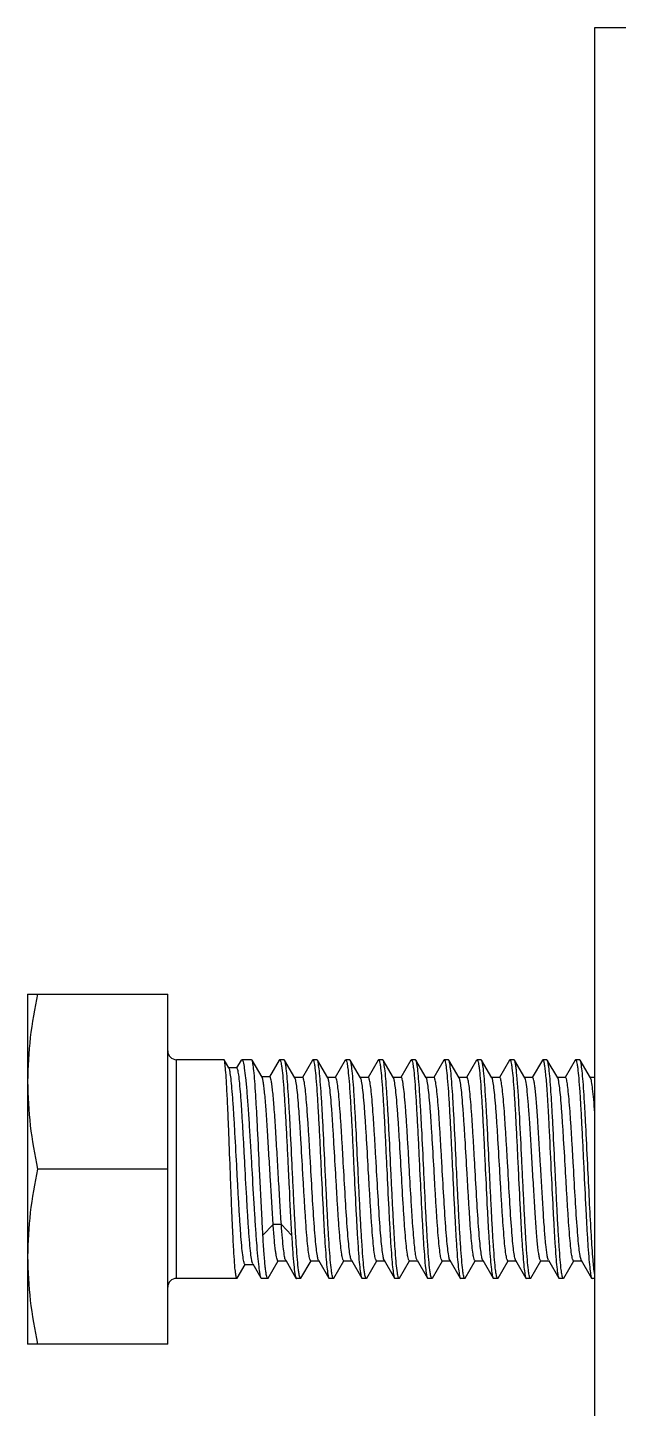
# Model space of a CAD drawing. Extents: x 1031190 to 1725648, y 733081 to 1571294.
# Drawn here: x 1136438 to 1136678, y 1237797 to 1238359 of the extents above; entities that cross this region are included whole.
import ezdxf

# ---------------------------------------------------------------- set-up
doc = ezdxf.new("R2010")
doc.units = 0
doc.header["$LTSCALE"] = 1000
doc.header["$MEASUREMENT"] = 0

msp = doc.modelspace()

# ---------------------------------------------------------------- linework, layer by layer
at = {"linetype": 'Continuous'}
for p, q in [((1136667.99, 1235398.99), (1136667.99, 1238358.6)), ((1136667.99, 1238358.6), (1137032.78, 1238358.6)), ((1136437.54, 1237965.45), (1136437.54, 1237823.09)), ((1136437.54, 1237965.45), (1136494.49, 1237965.45)), ((1136494.49, 1237823.09), (1136494.49, 1237965.45)), ((1136498.05, 1237849.78), (1136498.05, 1237938.76)), ((1136517.29, 1237938.76), (1136498.05, 1237938.76)), ((1136517.38, 1237938.67), (1136517.29, 1237938.76)), ((1136519.29, 1237935.39), (1136517.38, 1237938.67)), ((1136522.53, 1237935.39), (1136519.29, 1237935.39)), ((1136519.38, 1237935.23), (1136519.29, 1237935.39)), ((1136524.25, 1237938.52), (1136522.46, 1237935.43)), ((1136524.25, 1237938.52), (1136524.53, 1237938.76)), ((1136528.56, 1237938.76), (1136524.53, 1237938.76)), ((1136528.71, 1237938.62), (1136528.56, 1237938.76)), ((1136532.78, 1237931.62), (1136528.71, 1237938.62)), ((1136539.74, 1237938.59), (1136535.81, 1237931.8)), ((1136539.74, 1237938.59), (1136539.94, 1237938.76)), ((1136541.76, 1237938.76), (1136539.94, 1237938.76)), ((1136541.93, 1237938.61), (1136541.76, 1237938.76)), ((1136546.14, 1237931.37), (1136541.93, 1237938.61)), ((1136553.26, 1237938.61), (1136549.17, 1237931.55)), ((1136553.26, 1237938.61), (1136553.43, 1237938.76)), ((1136555.1, 1237938.76), (1136553.43, 1237938.76)), ((1136555.28, 1237938.61), (1136555.1, 1237938.76)), ((1136559.49, 1237931.37), (1136555.28, 1237938.61)), ((1136566.6, 1237938.61), (1136562.51, 1237931.55)), ((1136566.6, 1237938.61), (1136566.78, 1237938.76)), ((1136568.45, 1237938.76), (1136566.78, 1237938.76)), ((1136568.62, 1237938.61), (1136568.45, 1237938.76)), ((1136572.83, 1237931.37), (1136568.62, 1237938.61)), ((1136579.95, 1237938.61), (1136575.86, 1237931.55)), ((1136579.95, 1237938.61), (1136580.12, 1237938.76)), ((1136581.8, 1237938.76), (1136580.12, 1237938.76)), ((1136581.97, 1237938.61), (1136581.8, 1237938.76)), ((1136586.18, 1237931.37), (1136581.97, 1237938.61)), ((1136593.29, 1237938.61), (1136589.2, 1237931.55)), ((1136593.29, 1237938.61), (1136593.47, 1237938.76)), ((1136595.14, 1237938.76), (1136593.47, 1237938.76)), ((1136595.32, 1237938.61), (1136595.14, 1237938.76)), ((1136599.53, 1237931.37), (1136595.32, 1237938.61)), ((1136606.64, 1237938.61), (1136602.55, 1237931.55)), ((1136606.64, 1237938.61), (1136606.82, 1237938.76)), ((1136608.49, 1237938.76), (1136606.82, 1237938.76)), ((1136608.66, 1237938.61), (1136608.49, 1237938.76)), ((1136612.87, 1237931.37), (1136608.66, 1237938.61)), ((1136619.99, 1237938.61), (1136615.9, 1237931.55)), ((1136619.99, 1237938.61), (1136620.16, 1237938.76)), ((1136621.83, 1237938.76), (1136620.16, 1237938.76)), ((1136622.01, 1237938.61), (1136621.83, 1237938.76)), ((1136626.22, 1237931.37), (1136622.01, 1237938.61)), ((1136633.33, 1237938.61), (1136629.24, 1237931.55)), ((1136633.33, 1237938.61), (1136633.51, 1237938.76)), ((1136635.18, 1237938.76), (1136633.51, 1237938.76)), ((1136635.36, 1237938.61), (1136635.18, 1237938.76)), ((1136639.57, 1237931.37), (1136635.36, 1237938.61)), ((1136646.68, 1237938.61), (1136642.59, 1237931.55)), ((1136646.68, 1237938.61), (1136646.86, 1237938.76)), ((1136648.53, 1237938.76), (1136646.86, 1237938.76)), ((1136648.7, 1237938.61), (1136648.53, 1237938.76)), ((1136652.91, 1237931.37), (1136648.7, 1237938.61)), ((1136660.03, 1237938.61), (1136655.94, 1237931.55)), ((1136660.03, 1237938.61), (1136660.2, 1237938.76)), ((1136661.87, 1237938.76), (1136660.2, 1237938.76)), ((1136662.05, 1237938.61), (1136661.87, 1237938.76)), ((1136666.26, 1237931.37), (1136662.05, 1237938.61)), ((1136535.91, 1237931.8), (1136532.68, 1237931.8)), ((1136549.27, 1237931.55), (1136546.04, 1237931.55)), ((1136562.62, 1237931.55), (1136559.38, 1237931.55)), ((1136575.96, 1237931.55), (1136572.73, 1237931.55)), ((1136589.31, 1237931.55), (1136586.08, 1237931.55)), ((1136602.66, 1237931.55), (1136599.42, 1237931.55)), ((1136616, 1237931.55), (1136612.77, 1237931.55)), ((1136629.35, 1237931.55), (1136626.12, 1237931.55)), ((1136642.69, 1237931.55), (1136639.46, 1237931.55)), ((1136656.04, 1237931.55), (1136652.81, 1237931.55)), ((1136667.99, 1237931.55), (1136666.15, 1237931.55)), ((1136494.49, 1237894.27), (1136441.55, 1237894.27)), ((1136585.25, 1237891.85), (1136585.13, 1237894.27)), ((1136596.81, 1237894.27), (1136596.92, 1237891.85)), ((1136537.31, 1237871.7), (1136533.13, 1237867.34)), ((1136540.64, 1237871.7), (1136537.31, 1237871.7)), ((1136544.8, 1237867.34), (1136540.64, 1237871.7)), ((1136535.26, 1237849.93), (1136539.36, 1237856.99)), ((1136539.26, 1237856.99), (1136542.49, 1237856.99)), ((1136542.39, 1237857.17), (1136546.58, 1237849.93)), ((1136548.6, 1237849.93), (1136552.71, 1237856.99)), ((1136552.61, 1237856.99), (1136555.84, 1237856.99)), ((1136555.73, 1237857.17), (1136555.65, 1237857.34)), ((1136555.73, 1237857.17), (1136559.93, 1237849.93)), ((1136561.95, 1237849.93), (1136566.06, 1237856.99)), ((1136565.95, 1237856.99), (1136569.19, 1237856.99)), ((1136569.08, 1237857.17), (1136568.99, 1237857.35)), ((1136569.08, 1237857.17), (1136573.28, 1237849.93)), ((1136575.3, 1237849.93), (1136579.4, 1237856.99)), ((1136579.3, 1237856.99), (1136582.53, 1237856.99)), ((1136582.43, 1237857.17), (1136582.34, 1237857.36)), ((1136582.43, 1237857.17), (1136586.62, 1237849.93)), ((1136588.64, 1237849.93), (1136592.75, 1237856.99)), ((1136592.65, 1237856.99), (1136595.88, 1237856.99)), ((1136595.77, 1237857.17), (1136599.97, 1237849.93)), ((1136601.99, 1237849.93), (1136606.1, 1237856.99)), ((1136605.99, 1237856.99), (1136609.22, 1237856.99)), ((1136609.12, 1237857.17), (1136609.02, 1237857.38)), ((1136609.12, 1237857.17), (1136613.31, 1237849.93)), ((1136615.34, 1237849.93), (1136619.44, 1237856.99)), ((1136619.34, 1237856.99), (1136622.57, 1237856.99)), ((1136622.47, 1237857.17), (1136622.37, 1237857.38)), ((1136622.47, 1237857.17), (1136626.66, 1237849.93)), ((1136628.68, 1237849.93), (1136632.79, 1237856.99)), ((1136632.68, 1237856.99), (1136635.92, 1237856.99)), ((1136635.81, 1237857.17), (1136635.71, 1237857.39)), ((1136635.81, 1237857.17), (1136640.01, 1237849.93)), ((1136642.03, 1237849.93), (1136646.13, 1237856.99)), ((1136646.03, 1237856.99), (1136649.26, 1237856.99)), ((1136649.16, 1237857.17), (1136653.35, 1237849.93)), ((1136655.37, 1237849.93), (1136659.48, 1237856.99)), ((1136659.38, 1237856.99), (1136662.61, 1237856.99)), ((1136662.5, 1237857.17), (1136662.39, 1237857.41)), ((1136662.5, 1237857.17), (1136666.7, 1237849.93)), ((1136522.72, 1237849.89), (1136525.98, 1237855.5)), ((1136525.88, 1237855.5), (1136529.12, 1237855.5)), ((1136529.02, 1237855.68), (1136532.32, 1237849.98)), ((1136522.6, 1237849.78), (1136498.05, 1237849.78)), ((1136522.72, 1237849.89), (1136522.6, 1237849.78)), ((1136532.32, 1237849.98), (1136532.56, 1237849.78)), ((1136535.08, 1237849.78), (1136532.56, 1237849.78)), ((1136535.26, 1237849.93), (1136535.08, 1237849.78)), ((1136548.43, 1237849.78), (1136546.76, 1237849.78)), ((1136548.6, 1237849.93), (1136548.43, 1237849.78)), ((1136559.93, 1237849.93), (1136560.1, 1237849.78)), ((1136561.78, 1237849.78), (1136560.1, 1237849.78)), ((1136561.95, 1237849.93), (1136561.78, 1237849.78)), ((1136573.28, 1237849.93), (1136573.45, 1237849.78)), ((1136575.12, 1237849.78), (1136573.45, 1237849.78)), ((1136575.3, 1237849.93), (1136575.12, 1237849.78)), ((1136586.62, 1237849.93), (1136586.8, 1237849.78)), ((1136588.47, 1237849.78), (1136586.8, 1237849.78)), ((1136588.64, 1237849.93), (1136588.47, 1237849.78)), ((1136601.81, 1237849.78), (1136600.14, 1237849.78)), ((1136601.99, 1237849.93), (1136601.81, 1237849.78)), ((1136613.31, 1237849.93), (1136613.49, 1237849.78)), ((1136615.16, 1237849.78), (1136613.49, 1237849.78)), ((1136615.34, 1237849.93), (1136615.16, 1237849.78)), ((1136626.66, 1237849.93), (1136626.84, 1237849.78)), ((1136628.51, 1237849.78), (1136626.84, 1237849.78)), ((1136628.68, 1237849.93), (1136628.51, 1237849.78)), ((1136640.01, 1237849.93), (1136640.18, 1237849.78)), ((1136641.85, 1237849.78), (1136640.18, 1237849.78)), ((1136642.03, 1237849.93), (1136641.85, 1237849.78)), ((1136653.35, 1237849.93), (1136653.53, 1237849.78)), ((1136655.2, 1237849.78), (1136653.53, 1237849.78)), ((1136655.37, 1237849.93), (1136655.2, 1237849.78)), ((1136666.7, 1237849.93), (1136666.87, 1237849.78)), ((1136667.99, 1237849.78), (1136666.87, 1237849.78)), ((1136494.49, 1237823.09), (1136437.54, 1237823.09))]:
    msp.add_line(p, q, dxfattribs=at)
for centre, start, end in [((1136498.05, 1237942.32), 180, 270), ((1136498.05, 1237846.22), 90, 180)]:
    msp.add_arc(centre, 3.56, start, end, dxfattribs=at)
for points in [[(1136441.55, 1237965.45), (1136439.1, 1237953.77), (1136437.54, 1237941.8), (1136437.54, 1237929.86)], [(1136437.54, 1237929.86), (1136437.54, 1237917.92), (1136439.1, 1237905.95), (1136441.55, 1237894.27)], [(1136441.55, 1237894.27), (1136439.1, 1237882.59), (1136437.54, 1237870.62), (1136437.54, 1237858.68)], [(1136437.54, 1237858.68), (1136437.54, 1237846.74), (1136439.1, 1237834.77), (1136441.55, 1237823.09)]]:
    msp.add_open_spline(points, degree=3, dxfattribs=at)
for points, knots in [([(1136519.86, 1237894.27), (1136519.65, 1237899.73), (1136519.35, 1237907.69), (1136518.93, 1237917.85), (1136518.63, 1237924.39), (1136518.32, 1237929.85), (1136518.07, 1237934.09), (1136517.72, 1237936.84), (1136517.61, 1237938.29), (1136517.38, 1237938.67)], [0, 0, 0, 0, 0.36864, 0.53657, 0.68548, 0.810114, 0.906077, 0.97003, 1, 1, 1, 1]), ([(1136525.88, 1237855.5), (1136525.79, 1237855.5), (1136525.59, 1237855.8), (1136525.43, 1237856.34), (1136525.22, 1237857.29), (1136524.93, 1237859.19), (1136524.58, 1237862.42), (1136524.19, 1237867.15), (1136523.79, 1237872.92), (1136523.39, 1237879.5), (1136522.99, 1237886.66), (1136522.45, 1237896.57), (1136521.94, 1237906.34), (1136521.4, 1237915.63), (1136521.01, 1237921.66), (1136520.61, 1237926.74), (1136520.26, 1237930.72), (1136519.85, 1237933.4), (1136519.62, 1237934.82), (1136519.38, 1237935.23)], [0, 0, 0, 0, 0.003488, 0.010904, 0.022688, 0.038824, 0.083607, 0.143647, 0.216697, 0.300025, 0.390537, 0.484902, 0.671459, 0.756962, 0.833182, 0.897479, 0.947675, 0.982144, 1, 1, 1, 1]), ([(1136529.02, 1237855.68), (1136528.77, 1237856.11), (1136528.52, 1237857.6), (1136528.1, 1237860.41), (1136527.73, 1237864.56), (1136527.33, 1237869.81), (1136526.93, 1237876.01), (1136526.38, 1237885.43), (1136525.86, 1237895.27), (1136525.33, 1237905.16), (1136524.94, 1237912.21), (1136524.54, 1237918.65), (1136524.16, 1237924.24), (1136523.77, 1237928.81), (1136523.41, 1237932.15), (1136523.06, 1237934.23), (1136522.81, 1237935.11), (1136522.62, 1237935.39), (1136522.53, 1237935.39)], [0, 0, 0, 0, 0.018844, 0.055045, 0.107437, 0.174076, 0.252464, 0.339678, 0.527511, 0.621285, 0.710453, 0.791854, 0.862644, 0.920393, 0.963178, 0.989688, 0.996707, 1, 1, 1, 1]), ([(1136524.53, 1237938.76), (1136524.64, 1237938.76), (1136524.89, 1237938.43), (1136525.23, 1237937.33), (1136525.69, 1237934.84), (1136526.15, 1237930.8), (1136526.65, 1237925.32), (1136527.14, 1237918.67), (1136527.64, 1237911.08), (1136528.13, 1237902.84), (1136528.46, 1237897.16), (1136528.63, 1237894.27)], [0, 0, 0, 0, 0.007547, 0.022985, 0.080637, 0.173055, 0.296975, 0.447746, 0.61965, 0.806111, 1, 1, 1, 1]), ([(1136531.76, 1237894.27), (1136531.51, 1237899.68), (1136531.14, 1237907.56), (1136530.62, 1237917.63), (1136530.25, 1237924.14), (1136529.87, 1237929.61), (1136529.55, 1237933.87), (1136529.15, 1237936.71), (1136528.95, 1237938.2), (1136528.71, 1237938.62)], [0, 0, 0, 0, 0.365079, 0.53175, 0.679987, 0.804667, 0.901508, 0.967249, 1, 1, 1, 1]), ([(1136539.94, 1237938.76), (1136540.04, 1237938.76), (1136540.25, 1237938.41), (1136540.42, 1237937.79), (1136540.64, 1237936.7), (1136540.95, 1237934.51), (1136541.32, 1237930.79), (1136541.73, 1237925.33), (1136542.15, 1237918.67), (1136542.57, 1237911.08), (1136542.99, 1237902.84), (1136543.27, 1237897.16), (1136543.41, 1237894.27)], [0, 0, 0, 0, 0.006868, 0.022, 0.046199, 0.079427, 0.17181, 0.295831, 0.44681, 0.618994, 0.805771, 1, 1, 1, 1]), ([(1136545.09, 1237894.27), (1136544.84, 1237899.66), (1136544.46, 1237907.52), (1136543.93, 1237917.56), (1136543.55, 1237924.07), (1136543.16, 1237929.53), (1136542.81, 1237933.81), (1136542.4, 1237936.66), (1136542.18, 1237938.18), (1136541.93, 1237938.61)], [0, 0, 0, 0, 0.364025, 0.530311, 0.678341, 0.803035, 0.90014, 0.966414, 1, 1, 1, 1]), ([(1136553.43, 1237938.76), (1136553.53, 1237938.76), (1136553.73, 1237938.4), (1136553.88, 1237937.79), (1136554.09, 1237936.7), (1136554.39, 1237934.5), (1136554.74, 1237930.78), (1136555.14, 1237925.33), (1136555.54, 1237918.67), (1136555.95, 1237911.08), (1136556.36, 1237902.84), (1136556.63, 1237897.16), (1136556.77, 1237894.27)], [0, 0, 0, 0, 0.006693, 0.021771, 0.045952, 0.079179, 0.171588, 0.295652, 0.446676, 0.6189, 0.805722, 1, 1, 1, 1]), ([(1136558.44, 1237894.27), (1136558.18, 1237899.66), (1136557.81, 1237907.52), (1136557.28, 1237917.56), (1136556.89, 1237924.07), (1136556.5, 1237929.53), (1136556.16, 1237933.81), (1136555.74, 1237936.66), (1136555.53, 1237938.18), (1136555.28, 1237938.61)], [0, 0, 0, 0, 0.364027, 0.530312, 0.678339, 0.803032, 0.900139, 0.966415, 1, 1, 1, 1]), ([(1136566.78, 1237938.76), (1136566.88, 1237938.76), (1136567.07, 1237938.4), (1136567.23, 1237937.79), (1136567.44, 1237936.7), (1136567.73, 1237934.5), (1136568.09, 1237930.78), (1136568.49, 1237925.32), (1136568.89, 1237918.67), (1136569.3, 1237911.08), (1136569.71, 1237902.84), (1136569.98, 1237897.16), (1136570.11, 1237894.27)], [0, 0, 0, 0, 0.006696, 0.021778, 0.045963, 0.079194, 0.171608, 0.295673, 0.446692, 0.618909, 0.805729, 1, 1, 1, 1]), ([(1136571.79, 1237894.27), (1136571.53, 1237899.66), (1136571.16, 1237907.52), (1136570.62, 1237917.56), (1136570.24, 1237924.07), (1136569.85, 1237929.53), (1136569.5, 1237933.81), (1136569.09, 1237936.66), (1136568.87, 1237938.18), (1136568.62, 1237938.61)], [0, 0, 0, 0, 0.364034, 0.530325, 0.678352, 0.803041, 0.900142, 0.966414, 1, 1, 1, 1]), ([(1136580.12, 1237938.76), (1136580.22, 1237938.76), (1136580.42, 1237938.4), (1136580.57, 1237937.79), (1136580.79, 1237936.7), (1136581.08, 1237934.51), (1136581.43, 1237930.79), (1136581.83, 1237925.33), (1136582.24, 1237918.67), (1136582.64, 1237911.08), (1136583.05, 1237902.84), (1136583.32, 1237897.16), (1136583.46, 1237894.27)], [0, 0, 0, 0, 0.006683, 0.021751, 0.045922, 0.07914, 0.171535, 0.295594, 0.446618, 0.618857, 0.805703, 1, 1, 1, 1]), ([(1136585.13, 1237894.27), (1136584.87, 1237899.66), (1136584.5, 1237907.52), (1136583.97, 1237917.56), (1136583.59, 1237924.06), (1136583.2, 1237929.53), (1136582.85, 1237933.81), (1136582.44, 1237936.66), (1136582.22, 1237938.18), (1136581.97, 1237938.61)], [0, 0, 0, 0, 0.364016, 0.530299, 0.678328, 0.803022, 0.900132, 0.966412, 1, 1, 1, 1]), ([(1136593.47, 1237938.76), (1136593.57, 1237938.76), (1136593.77, 1237938.4), (1136593.92, 1237937.8), (1136594.13, 1237936.7), (1136594.42, 1237934.51), (1136594.78, 1237930.79), (1136595.18, 1237925.33), (1136595.58, 1237918.67), (1136595.99, 1237911.08), (1136596.4, 1237902.84), (1136596.67, 1237897.16), (1136596.81, 1237894.27)], [0, 0, 0, 0, 0.006671, 0.021725, 0.045886, 0.079098, 0.171491, 0.295553, 0.446588, 0.618835, 0.805687, 1, 1, 1, 1]), ([(1136598.48, 1237894.27), (1136598.22, 1237899.66), (1136597.85, 1237907.52), (1136597.31, 1237917.56), (1136596.93, 1237924.07), (1136596.54, 1237929.53), (1136596.2, 1237933.81), (1136595.78, 1237936.66), (1136595.57, 1237938.18), (1136595.32, 1237938.61)], [0, 0, 0, 0, 0.364022, 0.530315, 0.678347, 0.803036, 0.900137, 0.966413, 1, 1, 1, 1]), ([(1136606.82, 1237938.76), (1136606.92, 1237938.76), (1136607.11, 1237938.4), (1136607.27, 1237937.79), (1136607.48, 1237936.7), (1136607.77, 1237934.51), (1136608.13, 1237930.79), (1136608.52, 1237925.33), (1136608.93, 1237918.67), (1136609.34, 1237911.08), (1136609.74, 1237902.84), (1136610.01, 1237897.16), (1136610.15, 1237894.27)], [0, 0, 0, 0, 0.006673, 0.021728, 0.04589, 0.079102, 0.171488, 0.295544, 0.446579, 0.618833, 0.80569, 1, 1, 1, 1]), ([(1136611.82, 1237894.27), (1136611.57, 1237899.66), (1136611.19, 1237907.52), (1136610.66, 1237917.56), (1136610.28, 1237924.07), (1136609.89, 1237929.53), (1136609.54, 1237933.81), (1136609.13, 1237936.66), (1136608.91, 1237938.18), (1136608.66, 1237938.61)], [0, 0, 0, 0, 0.364021, 0.530312, 0.678344, 0.803036, 0.900139, 0.966413, 1, 1, 1, 1]), ([(1136620.16, 1237938.76), (1136620.26, 1237938.76), (1136620.46, 1237938.4), (1136620.61, 1237937.79), (1136620.82, 1237936.7), (1136621.12, 1237934.51), (1136621.47, 1237930.79), (1136621.87, 1237925.33), (1136622.27, 1237918.67), (1136622.68, 1237911.08), (1136623.09, 1237902.84), (1136623.36, 1237897.16), (1136623.5, 1237894.27)], [0, 0, 0, 0, 0.006683, 0.021749, 0.045921, 0.079139, 0.171536, 0.295597, 0.446627, 0.618868, 0.805705, 1, 1, 1, 1]), ([(1136625.17, 1237894.27), (1136624.91, 1237899.66), (1136624.54, 1237907.52), (1136624.01, 1237917.56), (1136623.63, 1237924.07), (1136623.23, 1237929.53), (1136622.89, 1237933.81), (1136622.48, 1237936.66), (1136622.26, 1237938.18), (1136622.01, 1237938.61)], [0, 0, 0, 0, 0.364024, 0.530311, 0.678341, 0.803035, 0.90014, 0.966414, 1, 1, 1, 1]), ([(1136633.51, 1237938.76), (1136633.61, 1237938.76), (1136633.8, 1237938.4), (1136633.96, 1237937.79), (1136634.17, 1237936.7), (1136634.46, 1237934.5), (1136634.82, 1237930.78), (1136635.22, 1237925.33), (1136635.62, 1237918.67), (1136636.03, 1237911.08), (1136636.44, 1237902.84), (1136636.71, 1237897.16), (1136636.85, 1237894.27)], [0, 0, 0, 0, 0.006692, 0.02177, 0.045951, 0.079177, 0.171585, 0.295649, 0.446674, 0.618898, 0.805721, 1, 1, 1, 1]), ([(1136637.37, 1237917.2), (1136637.21, 1237919.97), (1136636.92, 1237924.92), (1136636.5, 1237930.72), (1136636.14, 1237934.38), (1136635.9, 1237936.33), (1136635.66, 1237937.67), (1136635.49, 1237938.38), (1136635.36, 1237938.61)], [0, 0, 0, 0, 0.386254, 0.691736, 0.808776, 0.899775, 0.963628, 1, 1, 1, 1]), ([(1136646.86, 1237938.76), (1136647.01, 1237938.76), (1136647.23, 1237938.09), (1136647.45, 1237937.12), (1136647.72, 1237935.23), (1136647.98, 1237932.79), (1136648.25, 1237929.66), (1136648.63, 1237924.41), (1136648.88, 1237920.18), (1136649.04, 1237917.2)], [0, 0, 0, 0, 0.021095, 0.073096, 0.157182, 0.272316, 0.416719, 0.588047, 1, 1, 1, 1]), ([(1136651.86, 1237894.27), (1136651.61, 1237899.66), (1136651.23, 1237907.52), (1136650.7, 1237917.56), (1136650.32, 1237924.07), (1136649.93, 1237929.53), (1136649.58, 1237933.81), (1136649.17, 1237936.66), (1136648.95, 1237938.18), (1136648.7, 1237938.61)], [0, 0, 0, 0, 0.364034, 0.530327, 0.678354, 0.803043, 0.900143, 0.966415, 1, 1, 1, 1]), ([(1136660.2, 1237938.76), (1136660.3, 1237938.76), (1136660.5, 1237938.4), (1136660.65, 1237937.79), (1136660.86, 1237936.7), (1136661.16, 1237934.51), (1136661.51, 1237930.79), (1136661.91, 1237925.33), (1136662.31, 1237918.67), (1136662.72, 1237911.08), (1136663.13, 1237902.84), (1136663.4, 1237897.16), (1136663.54, 1237894.27)], [0, 0, 0, 0, 0.006682, 0.021748, 0.045918, 0.079135, 0.171528, 0.295585, 0.446611, 0.618853, 0.805701, 1, 1, 1, 1]), ([(1136665.21, 1237894.27), (1136664.95, 1237899.66), (1136664.58, 1237907.52), (1136664.05, 1237917.56), (1136663.66, 1237924.06), (1136663.27, 1237929.53), (1136662.93, 1237933.81), (1136662.51, 1237936.66), (1136662.3, 1237938.18), (1136662.05, 1237938.61)], [0, 0, 0, 0, 0.364017, 0.530302, 0.678331, 0.803024, 0.900132, 0.966412, 1, 1, 1, 1]), ([(1136537.31, 1237871.7), (1136536.87, 1237877.77), (1136536.33, 1237887.15), (1136535.62, 1237899.71), (1136535.07, 1237909.01), (1136534.53, 1237917.29), (1136534.06, 1237923.27), (1136533.66, 1237927.11), (1136533.39, 1237929.17), (1136533.12, 1237930.61), (1136532.93, 1237931.38), (1136532.78, 1237931.62)], [0, 0, 0, 0, 0.303539, 0.468638, 0.62733, 0.768529, 0.882427, 0.926602, 0.961222, 0.985757, 1, 1, 1, 1]), ([(1136540.64, 1237871.7), (1136540.43, 1237874.71), (1136540.02, 1237881.09), (1136539.45, 1237890.92), (1136538.88, 1237901.02), (1136538.31, 1237910.6), (1136537.82, 1237917.92), (1136537.41, 1237922.97), (1136537.12, 1237926), (1136536.84, 1237928.38), (1136536.55, 1237930.2), (1136536.33, 1237931.17), (1136536.07, 1237931.8), (1136535.91, 1237931.8)], [0, 0, 0, 0, 0.15003, 0.317321, 0.489066, 0.652114, 0.794019, 0.853588, 0.904016, 0.944371, 0.97394, 0.992316, 1, 1, 1, 1]), ([(1136552.61, 1237856.99), (1136552.52, 1237856.99), (1136552.32, 1237857.25), (1136552.06, 1237858.11), (1136551.71, 1237860.08), (1136551.34, 1237863.26), (1136550.95, 1237867.6), (1136550.56, 1237872.88), (1136550.17, 1237878.93), (1136549.77, 1237885.54), (1136549.24, 1237894.76), (1136548.73, 1237903.9), (1136548.18, 1237912.63), (1136547.79, 1237918.34), (1136547.4, 1237923.17), (1136547.03, 1237926.99), (1136546.63, 1237929.58), (1136546.38, 1237930.96), (1136546.14, 1237931.37)], [0, 0, 0, 0, 0.003515, 0.010772, 0.037949, 0.081609, 0.140308, 0.211978, 0.294061, 0.383612, 0.477415, 0.664253, 0.750571, 0.827952, 0.893624, 0.945254, 0.981055, 1, 1, 1, 1]), ([(1136555.65, 1237857.34), (1136555.44, 1237857.85), (1136555.17, 1237859.35), (1136554.79, 1237862.15), (1136554.42, 1237866.1), (1136553.86, 1237873.17), (1136553.22, 1237883.52), (1136552.59, 1237894.52), (1136552.07, 1237903.61), (1136551.68, 1237910.1), (1136551.29, 1237916.04), (1136550.91, 1237921.2), (1136550.52, 1237925.43), (1136550.16, 1237928.54), (1136549.81, 1237930.46), (1136549.55, 1237931.3), (1136549.36, 1237931.55), (1136549.27, 1237931.55)], [0, 0, 0, 0, 0.022098, 0.060554, 0.114206, 0.18123, 0.34569, 0.53115, 0.623722, 0.711849, 0.792446, 0.862698, 0.92016, 0.962863, 0.989437, 0.99654, 1, 1, 1, 1]), ([(1136565.95, 1237856.99), (1136565.87, 1237856.99), (1136565.67, 1237857.25), (1136565.41, 1237858.11), (1136565.05, 1237860.08), (1136564.69, 1237863.26), (1136564.3, 1237867.6), (1136563.91, 1237872.88), (1136563.51, 1237878.93), (1136563.12, 1237885.54), (1136562.59, 1237894.76), (1136562.07, 1237903.9), (1136561.53, 1237912.63), (1136561.14, 1237918.34), (1136560.74, 1237923.17), (1136560.38, 1237926.99), (1136559.97, 1237929.58), (1136559.73, 1237930.96), (1136559.49, 1237931.37)], [0, 0, 0, 0, 0.003515, 0.010772, 0.037949, 0.081609, 0.140308, 0.211978, 0.294061, 0.383612, 0.477415, 0.664253, 0.750571, 0.827952, 0.893624, 0.945254, 0.981055, 1, 1, 1, 1]), ([(1136568.99, 1237857.35), (1136568.78, 1237857.86), (1136568.52, 1237859.36), (1136568.13, 1237862.18), (1136567.76, 1237866.13), (1136567.2, 1237873.21), (1136566.56, 1237883.56), (1136565.94, 1237894.55), (1136565.42, 1237903.64), (1136565.03, 1237910.12), (1136564.64, 1237916.05), (1136564.25, 1237921.21), (1136563.86, 1237925.44), (1136563.51, 1237928.54), (1136563.16, 1237930.46), (1136562.9, 1237931.3), (1136562.7, 1237931.55), (1136562.62, 1237931.55)], [0, 0, 0, 0, 0.022237, 0.060809, 0.11455, 0.181633, 0.346125, 0.531524, 0.624042, 0.712107, 0.792639, 0.862829, 0.920237, 0.962898, 0.989446, 0.996542, 1, 1, 1, 1]), ([(1136579.3, 1237856.99), (1136579.21, 1237856.99), (1136579.02, 1237857.25), (1136578.75, 1237858.11), (1136578.4, 1237860.08), (1136578.03, 1237863.26), (1136577.64, 1237867.6), (1136577.25, 1237872.88), (1136576.86, 1237878.93), (1136576.46, 1237885.54), (1136575.93, 1237894.76), (1136575.42, 1237903.9), (1136574.88, 1237912.63), (1136574.48, 1237918.34), (1136574.09, 1237923.17), (1136573.72, 1237926.99), (1136573.32, 1237929.58), (1136573.07, 1237930.96), (1136572.83, 1237931.37)], [0, 0, 0, 0, 0.003515, 0.010772, 0.037949, 0.081609, 0.140308, 0.211978, 0.294061, 0.383612, 0.477416, 0.664253, 0.750571, 0.827952, 0.893624, 0.945254, 0.981055, 1, 1, 1, 1]), ([(1136582.34, 1237857.36), (1136582.13, 1237857.87), (1136581.86, 1237859.38), (1136581.47, 1237862.21), (1136581.1, 1237866.17), (1136580.55, 1237873.24), (1136579.9, 1237883.6), (1136579.28, 1237894.58), (1136578.76, 1237903.67), (1136578.37, 1237910.14), (1136577.98, 1237916.07), (1136577.6, 1237921.22), (1136577.21, 1237925.45), (1136576.85, 1237928.55), (1136576.5, 1237930.46), (1136576.24, 1237931.3), (1136576.05, 1237931.55), (1136575.96, 1237931.55)], [0, 0, 0, 0, 0.022376, 0.061065, 0.114893, 0.182035, 0.346559, 0.531898, 0.624361, 0.712364, 0.792832, 0.86296, 0.920314, 0.962934, 0.989455, 0.996544, 1, 1, 1, 1]), ([(1136589.42, 1237892.24), (1136589.16, 1237896.91), (1136588.77, 1237903.75), (1136588.23, 1237912.52), (1136587.84, 1237918.26), (1136587.44, 1237923.12), (1136587.07, 1237926.96), (1136586.67, 1237929.57), (1136586.42, 1237930.96), (1136586.18, 1237931.37)], [0, 0, 0, 0, 0.357179, 0.522363, 0.670515, 0.796289, 0.895183, 0.963748, 1, 1, 1, 1]), ([(1136592.76, 1237892.24), (1136592.62, 1237894.76), (1136592.34, 1237899.72), (1136591.91, 1237906.94), (1136591.49, 1237913.65), (1136591.07, 1237919.56), (1136590.66, 1237924.42), (1136590.3, 1237927.74), (1136589.99, 1237929.71), (1136589.77, 1237930.68), (1136589.61, 1237931.24), (1136589.41, 1237931.55), (1136589.31, 1237931.55)], [0, 0, 0, 0, 0.191103, 0.376469, 0.548513, 0.700189, 0.825314, 0.918839, 0.952565, 0.977198, 0.992701, 1, 1, 1, 1]), ([(1136605.99, 1237856.99), (1136605.9, 1237856.99), (1136605.71, 1237857.25), (1136605.45, 1237858.11), (1136605.09, 1237860.08), (1136604.73, 1237863.26), (1136604.34, 1237867.6), (1136603.95, 1237872.88), (1136603.55, 1237878.93), (1136603.15, 1237885.54), (1136602.63, 1237894.76), (1136602.11, 1237903.9), (1136601.57, 1237912.63), (1136601.18, 1237918.34), (1136600.78, 1237923.17), (1136600.42, 1237926.99), (1136600.01, 1237929.58), (1136599.76, 1237930.96), (1136599.53, 1237931.37)], [0, 0, 0, 0, 0.003516, 0.010772, 0.037949, 0.081609, 0.140308, 0.211978, 0.294061, 0.383612, 0.477416, 0.664254, 0.750571, 0.827952, 0.893624, 0.945254, 0.981055, 1, 1, 1, 1]), ([(1136609.02, 1237857.38), (1136608.81, 1237857.9), (1136608.54, 1237859.42), (1136608.16, 1237862.26), (1136607.79, 1237866.23), (1136607.23, 1237873.32), (1136606.59, 1237883.67), (1136605.97, 1237894.65), (1136605.45, 1237903.72), (1136605.06, 1237910.19), (1136604.67, 1237916.1), (1136604.29, 1237921.24), (1136603.9, 1237925.46), (1136603.54, 1237928.55), (1136603.19, 1237930.46), (1136602.93, 1237931.3), (1136602.74, 1237931.55), (1136602.66, 1237931.55)], [0, 0, 0, 0, 0.022654, 0.061574, 0.115578, 0.182837, 0.347426, 0.532643, 0.624999, 0.712877, 0.793216, 0.863221, 0.920468, 0.963004, 0.989473, 0.996549, 1, 1, 1, 1]), ([(1136619.34, 1237856.99), (1136619.25, 1237856.99), (1136619.06, 1237857.25), (1136618.79, 1237858.11), (1136618.44, 1237860.08), (1136618.07, 1237863.26), (1136617.68, 1237867.6), (1136617.29, 1237872.88), (1136616.9, 1237878.93), (1136616.5, 1237885.54), (1136615.97, 1237894.76), (1136615.46, 1237903.9), (1136614.91, 1237912.63), (1136614.52, 1237918.34), (1136614.13, 1237923.17), (1136613.76, 1237926.99), (1136613.36, 1237929.58), (1136613.11, 1237930.96), (1136612.87, 1237931.37)], [0, 0, 0, 0, 0.003516, 0.010771, 0.037949, 0.081609, 0.140308, 0.211978, 0.294061, 0.383613, 0.477416, 0.664254, 0.750571, 0.827952, 0.893624, 0.945254, 0.981055, 1, 1, 1, 1]), ([(1136622.37, 1237857.38), (1136622.16, 1237857.91), (1136621.89, 1237859.44), (1136621.5, 1237862.29), (1136621.13, 1237866.27), (1136620.58, 1237873.35), (1136619.94, 1237883.71), (1136619.32, 1237894.68), (1136618.8, 1237903.75), (1136618.41, 1237910.21), (1136618.02, 1237916.12), (1136617.63, 1237921.26), (1136617.25, 1237925.47), (1136616.89, 1237928.56), (1136616.54, 1237930.47), (1136616.28, 1237931.3), (1136616.09, 1237931.55), (1136616, 1237931.55)], [0, 0, 0, 0, 0.022792, 0.061828, 0.11592, 0.183237, 0.347858, 0.533014, 0.625317, 0.713133, 0.793408, 0.863351, 0.920544, 0.963039, 0.989482, 0.996551, 1, 1, 1, 1]), ([(1136632.68, 1237856.99), (1136632.6, 1237856.99), (1136632.4, 1237857.25), (1136632.14, 1237858.11), (1136631.78, 1237860.08), (1136631.42, 1237863.26), (1136631.03, 1237867.6), (1136630.64, 1237872.88), (1136630.24, 1237878.93), (1136629.85, 1237885.54), (1136629.32, 1237894.76), (1136628.8, 1237903.9), (1136628.26, 1237912.63), (1136627.87, 1237918.34), (1136627.47, 1237923.17), (1136627.11, 1237926.99), (1136626.7, 1237929.58), (1136626.46, 1237930.96), (1136626.22, 1237931.37)], [0, 0, 0, 0, 0.003516, 0.010771, 0.037949, 0.081609, 0.140308, 0.211978, 0.294061, 0.383613, 0.477416, 0.664254, 0.750571, 0.827952, 0.893624, 0.945254, 0.981055, 1, 1, 1, 1]), ([(1136635.71, 1237857.39), (1136635.5, 1237857.93), (1136635.23, 1237859.46), (1136634.85, 1237862.32), (1136634.48, 1237866.3), (1136633.92, 1237873.39), (1136633.28, 1237883.74), (1136632.66, 1237894.71), (1136632.14, 1237903.78), (1136631.75, 1237910.23), (1136631.36, 1237916.13), (1136630.98, 1237921.27), (1136630.59, 1237925.47), (1136630.23, 1237928.56), (1136629.89, 1237930.47), (1136629.63, 1237931.3), (1136629.43, 1237931.55), (1136629.35, 1237931.55)], [0, 0, 0, 0, 0.022931, 0.062083, 0.116262, 0.183637, 0.34829, 0.533386, 0.625634, 0.713389, 0.793599, 0.863481, 0.920621, 0.963074, 0.989491, 0.996553, 1, 1, 1, 1]), ([(1136641.54, 1237913.48), (1136641.39, 1237915.77), (1136641.11, 1237919.87), (1136640.63, 1237925.22), (1136640.24, 1237928.69), (1136639.87, 1237930.54), (1136639.69, 1237931.16), (1136639.57, 1237931.37)], [0, 0, 0, 0, 0.381097, 0.684377, 0.893928, 0.960143, 1, 1, 1, 1]), ([(1136644.88, 1237913.48), (1136644.71, 1237915.98), (1136644.46, 1237919.53), (1136644.08, 1237923.93), (1136643.81, 1237926.55), (1136643.56, 1237928.61), (1136643.29, 1237930.17), (1136643.08, 1237931.02), (1136642.83, 1237931.55), (1136642.69, 1237931.55)], [0, 0, 0, 0, 0.410879, 0.581806, 0.725913, 0.840918, 0.925076, 0.977487, 1, 1, 1, 1]), ([(1136659.38, 1237856.99), (1136659.29, 1237856.99), (1136659.09, 1237857.25), (1136658.83, 1237858.11), (1136658.48, 1237860.08), (1136658.11, 1237863.26), (1136657.72, 1237867.6), (1136657.33, 1237872.88), (1136656.94, 1237878.93), (1136656.54, 1237885.54), (1136656.01, 1237894.76), (1136655.5, 1237903.9), (1136654.95, 1237912.63), (1136654.56, 1237918.34), (1136654.17, 1237923.17), (1136653.8, 1237926.99), (1136653.4, 1237929.58), (1136653.15, 1237930.96), (1136652.91, 1237931.37)], [0, 0, 0, 0, 0.003516, 0.010771, 0.037949, 0.081609, 0.140308, 0.211978, 0.294061, 0.383613, 0.477416, 0.664254, 0.750571, 0.827952, 0.893624, 0.945254, 0.981055, 1, 1, 1, 1]), ([(1136662.39, 1237857.41), (1136662.19, 1237857.95), (1136661.92, 1237859.5), (1136661.53, 1237862.37), (1136661.16, 1237866.37), (1136660.61, 1237873.47), (1136659.97, 1237883.82), (1136659.35, 1237894.78), (1136658.83, 1237903.83), (1136658.44, 1237910.28), (1136658.05, 1237916.17), (1136657.67, 1237921.29), (1136657.28, 1237925.49), (1136656.93, 1237928.57), (1136656.58, 1237930.47), (1136656.32, 1237931.3), (1136656.13, 1237931.55), (1136656.04, 1237931.55)], [0, 0, 0, 0, 0.023208, 0.06259, 0.116944, 0.184435, 0.349152, 0.534126, 0.626268, 0.713899, 0.79398, 0.86374, 0.920773, 0.963144, 0.989509, 0.996558, 1, 1, 1, 1]), ([(1136667.99, 1237917.09), (1136667.86, 1237918.92), (1136667.6, 1237922.19), (1136667.21, 1237926.47), (1136666.77, 1237929.37), (1136666.52, 1237930.92), (1136666.26, 1237931.37)], [0, 0, 0, 0, 0.381924, 0.683092, 0.891493, 1, 1, 1, 1]), ([(1136638.52, 1237894.27), (1136638.42, 1237896.27), (1136638.06, 1237903.91), (1136637.68, 1237911.56), (1136637.37, 1237917.2)], [0, 0, 0, 0, 0.261816, 1, 1, 1, 1]), ([(1136646.03, 1237856.99), (1136645.89, 1237856.99), (1136645.63, 1237857.55), (1136645.42, 1237858.44), (1136645.14, 1237860.09), (1136644.88, 1237862.24), (1136644.6, 1237864.99), (1136644.22, 1237869.6), (1136643.75, 1237876.34), (1136643.21, 1237885.24), (1136642.67, 1237894.76), (1136642.13, 1237904.25), (1136641.74, 1237910.48), (1136641.54, 1237913.48)], [0, 0, 0, 0, 0.007549, 0.025288, 0.053782, 0.092698, 0.14142, 0.199125, 0.337396, 0.498012, 0.669894, 0.841157, 1, 1, 1, 1]), ([(1136649.16, 1237857.17), (1136649.02, 1237857.4), (1136648.83, 1237858.1), (1136648.43, 1237860.22), (1136648.01, 1237864.18), (1136647.5, 1237870.27), (1136646.99, 1237877.89), (1136646.47, 1237886.53), (1136645.79, 1237898.51), (1136645.27, 1237907.55), (1136644.88, 1237913.48)], [0, 0, 0, 0, 0.014139, 0.038106, 0.114569, 0.22512, 0.362916, 0.519336, 0.684562, 1, 1, 1, 1]), ([(1136649.04, 1237917.2), (1136649.14, 1237915.41), (1136649.55, 1237907.77), (1136649.91, 1237900.13), (1136650.19, 1237894.27)], [0, 0, 0, 0, 0.233581, 1, 1, 1, 1]), ([(1136522.6, 1237849.78), (1136522.5, 1237849.78), (1136522.35, 1237850.16), (1136522.22, 1237850.74), (1136522.04, 1237851.84), (1136521.79, 1237854.03), (1136521.5, 1237857.75), (1136521.17, 1237863.21), (1136520.84, 1237869.87), (1136520.51, 1237877.46), (1136520.18, 1237885.7), (1136519.97, 1237891.38), (1136519.86, 1237894.27)], [0, 0, 0, 0, 0.006203, 0.021073, 0.045141, 0.078305, 0.170688, 0.294821, 0.44599, 0.618417, 0.805472, 1, 1, 1, 1]), ([(1136528.63, 1237894.27), (1136528.93, 1237888.92), (1136529.38, 1237881.13), (1136530.01, 1237871.16), (1136530.45, 1237864.68), (1136530.91, 1237859.22), (1136531.32, 1237854.92), (1136531.78, 1237852), (1136532.06, 1237850.44), (1136532.32, 1237849.98)], [0, 0, 0, 0, 0.361155, 0.526427, 0.673911, 0.798642, 0.896457, 0.964179, 1, 1, 1, 1]), ([(1136533.13, 1237867.34), (1136533.01, 1237869.37), (1136532.5, 1237878.34), (1136532.09, 1237887.32), (1136531.76, 1237894.27)], [0, 0, 0, 0, 0.22604, 1, 1, 1, 1]), ([(1136543.41, 1237894.27), (1136543.53, 1237891.87), (1136543.96, 1237882.89), (1136544.41, 1237873.91), (1136544.8, 1237867.34)], [0, 0, 0, 0, 0.2673, 1, 1, 1, 1]), ([(1136548.43, 1237849.78), (1136548.33, 1237849.78), (1136548.13, 1237850.14), (1136547.98, 1237850.75), (1136547.77, 1237851.84), (1136547.48, 1237854.04), (1136547.12, 1237857.76), (1136546.72, 1237863.21), (1136546.32, 1237869.87), (1136545.91, 1237877.46), (1136545.5, 1237885.7), (1136545.23, 1237891.38), (1136545.09, 1237894.27)], [0, 0, 0, 0, 0.006697, 0.021779, 0.045964, 0.079194, 0.171609, 0.295674, 0.446694, 0.618911, 0.805729, 1, 1, 1, 1]), ([(1136556.77, 1237894.27), (1136557.03, 1237888.88), (1136557.4, 1237881.02), (1136557.93, 1237870.98), (1136558.31, 1237864.48), (1136558.7, 1237859.02), (1136559.05, 1237854.74), (1136559.46, 1237851.88), (1136559.68, 1237850.37), (1136559.93, 1237849.93)], [0, 0, 0, 0, 0.363963, 0.530225, 0.678242, 0.802937, 0.90006, 0.966368, 1, 1, 1, 1]), ([(1136561.78, 1237849.78), (1136561.68, 1237849.78), (1136561.48, 1237850.14), (1136561.33, 1237850.75), (1136561.11, 1237851.84), (1136560.82, 1237854.04), (1136560.47, 1237857.75), (1136560.07, 1237863.21), (1136559.66, 1237869.87), (1136559.26, 1237877.46), (1136558.85, 1237885.7), (1136558.58, 1237891.38), (1136558.44, 1237894.27)], [0, 0, 0, 0, 0.006689, 0.021764, 0.045941, 0.079165, 0.171569, 0.295632, 0.446659, 0.618889, 0.805716, 1, 1, 1, 1]), ([(1136570.11, 1237894.27), (1136570.37, 1237888.88), (1136570.74, 1237881.02), (1136571.28, 1237870.98), (1136571.66, 1237864.48), (1136572.05, 1237859.02), (1136572.4, 1237854.74), (1136572.81, 1237851.88), (1136573.03, 1237850.37), (1136573.28, 1237849.93)], [0, 0, 0, 0, 0.363959, 0.530225, 0.678245, 0.80294, 0.900061, 0.966367, 1, 1, 1, 1]), ([(1136575.12, 1237849.78), (1136575.02, 1237849.78), (1136574.83, 1237850.14), (1136574.67, 1237850.75), (1136574.46, 1237851.84), (1136574.17, 1237854.03), (1136573.81, 1237857.75), (1136573.42, 1237863.21), (1136573.01, 1237869.87), (1136572.6, 1237877.46), (1136572.19, 1237885.7), (1136571.92, 1237891.38), (1136571.79, 1237894.27)], [0, 0, 0, 0, 0.00668, 0.021743, 0.045911, 0.079128, 0.171521, 0.29558, 0.446613, 0.618858, 0.805701, 1, 1, 1, 1]), ([(1136583.46, 1237894.27), (1136583.72, 1237888.88), (1136584.09, 1237881.02), (1136584.62, 1237870.98), (1136585.01, 1237864.48), (1136585.4, 1237859.02), (1136585.74, 1237854.74), (1136586.15, 1237851.88), (1136586.37, 1237850.37), (1136586.62, 1237849.93)], [0, 0, 0, 0, 0.363957, 0.530226, 0.678247, 0.80294, 0.900059, 0.966367, 1, 1, 1, 1]), ([(1136588.47, 1237849.78), (1136588.37, 1237849.78), (1136588.18, 1237850.11), (1136588.03, 1237850.68), (1136587.83, 1237851.7), (1136587.55, 1237853.75), (1136587.2, 1237857.23), (1136586.82, 1237862.35), (1136586.43, 1237868.62), (1136586.04, 1237875.8), (1136585.64, 1237883.65), (1136585.38, 1237889.08), (1136585.25, 1237891.85)], [0, 0, 0, 0, 0.006689, 0.021571, 0.045424, 0.078208, 0.169526, 0.292465, 0.442701, 0.6149, 0.802905, 1, 1, 1, 1]), ([(1136592.65, 1237856.99), (1136592.56, 1237856.99), (1136592.36, 1237857.25), (1136592.1, 1237858.1), (1136591.75, 1237860.06), (1136591.39, 1237863.22), (1136591, 1237867.52), (1136590.61, 1237872.77), (1136590.06, 1237881.12), (1136589.68, 1237887.7), (1136589.42, 1237892.24)], [0, 0, 0, 0, 0.007368, 0.022553, 0.07941, 0.170757, 0.293599, 0.443643, 0.615565, 1, 1, 1, 1]), ([(1136595.77, 1237857.17), (1136595.56, 1237857.54), (1136595.32, 1237858.77), (1136594.95, 1237861.08), (1136594.6, 1237864.46), (1136594.24, 1237868.76), (1136593.87, 1237873.86), (1136593.36, 1237881.78), (1136593, 1237887.98), (1136592.76, 1237892.24)], [0, 0, 0, 0, 0.036414, 0.10397, 0.201071, 0.324823, 0.471425, 0.636308, 1, 1, 1, 1]), ([(1136596.92, 1237891.85), (1136597.17, 1237886.71), (1136597.53, 1237879.24), (1136598.04, 1237869.71), (1136598.41, 1237863.58), (1136598.79, 1237858.46), (1136599.12, 1237854.45), (1136599.52, 1237851.76), (1136599.73, 1237850.34), (1136599.97, 1237849.93)], [0, 0, 0, 0, 0.367266, 0.533405, 0.680662, 0.804347, 0.900563, 0.966339, 1, 1, 1, 1]), ([(1136601.81, 1237849.78), (1136601.71, 1237849.78), (1136601.52, 1237850.14), (1136601.36, 1237850.75), (1136601.15, 1237851.84), (1136600.86, 1237854.04), (1136600.51, 1237857.75), (1136600.11, 1237863.21), (1136599.7, 1237869.87), (1136599.3, 1237877.46), (1136598.89, 1237885.7), (1136598.62, 1237891.38), (1136598.48, 1237894.27)], [0, 0, 0, 0, 0.006689, 0.021763, 0.04594, 0.079164, 0.171568, 0.295631, 0.446657, 0.618886, 0.805714, 1, 1, 1, 1]), ([(1136610.15, 1237894.27), (1136610.41, 1237888.88), (1136610.78, 1237881.02), (1136611.32, 1237870.98), (1136611.7, 1237864.48), (1136612.09, 1237859.02), (1136612.44, 1237854.74), (1136612.85, 1237851.88), (1136613.06, 1237850.37), (1136613.31, 1237849.93)], [0, 0, 0, 0, 0.363961, 0.530225, 0.678245, 0.802939, 0.90006, 0.966367, 1, 1, 1, 1]), ([(1136615.16, 1237849.78), (1136615.06, 1237849.78), (1136614.87, 1237850.14), (1136614.71, 1237850.74), (1136614.5, 1237851.84), (1136614.21, 1237854.03), (1136613.85, 1237857.75), (1136613.45, 1237863.21), (1136613.05, 1237869.87), (1136612.64, 1237877.46), (1136612.23, 1237885.7), (1136611.96, 1237891.38), (1136611.82, 1237894.27)], [0, 0, 0, 0, 0.006676, 0.021733, 0.045899, 0.079113, 0.171508, 0.295569, 0.446596, 0.61884, 0.805693, 1, 1, 1, 1]), ([(1136623.5, 1237894.27), (1136623.76, 1237888.88), (1136624.13, 1237881.02), (1136624.66, 1237870.98), (1136625.04, 1237864.48), (1136625.44, 1237859.02), (1136625.78, 1237854.74), (1136626.19, 1237851.88), (1136626.41, 1237850.37), (1136626.66, 1237849.93)], [0, 0, 0, 0, 0.363962, 0.530226, 0.678239, 0.802933, 0.900057, 0.966368, 1, 1, 1, 1]), ([(1136628.51, 1237849.78), (1136628.41, 1237849.78), (1136628.21, 1237850.14), (1136628.06, 1237850.75), (1136627.85, 1237851.84), (1136627.55, 1237854.04), (1136627.2, 1237857.76), (1136626.8, 1237863.21), (1136626.4, 1237869.87), (1136625.99, 1237877.46), (1136625.58, 1237885.7), (1136625.31, 1237891.38), (1136625.17, 1237894.27)], [0, 0, 0, 0, 0.006697, 0.021779, 0.045964, 0.079195, 0.171609, 0.295674, 0.446694, 0.618911, 0.805729, 1, 1, 1, 1]), ([(1136636.85, 1237894.27), (1136637.1, 1237888.88), (1136637.48, 1237881.02), (1136638.01, 1237870.98), (1136638.39, 1237864.48), (1136638.78, 1237859.02), (1136639.13, 1237854.74), (1136639.54, 1237851.88), (1136639.76, 1237850.37), (1136640.01, 1237849.93)], [0, 0, 0, 0, 0.363963, 0.530225, 0.678242, 0.802937, 0.90006, 0.966368, 1, 1, 1, 1]), ([(1136641.85, 1237849.78), (1136641.75, 1237849.78), (1136641.56, 1237850.14), (1136641.4, 1237850.75), (1136641.19, 1237851.84), (1136640.9, 1237854.03), (1136640.54, 1237857.75), (1136640.15, 1237863.21), (1136639.74, 1237869.87), (1136639.33, 1237877.46), (1136638.93, 1237885.7), (1136638.66, 1237891.38), (1136638.52, 1237894.27)], [0, 0, 0, 0, 0.006686, 0.021758, 0.045933, 0.079154, 0.171555, 0.295617, 0.446646, 0.618881, 0.805711, 1, 1, 1, 1]), ([(1136650.19, 1237894.27), (1136650.45, 1237888.88), (1136650.82, 1237881.02), (1136651.36, 1237870.98), (1136651.74, 1237864.48), (1136652.13, 1237859.02), (1136652.47, 1237854.74), (1136652.89, 1237851.88), (1136653.1, 1237850.37), (1136653.35, 1237849.93)], [0, 0, 0, 0, 0.363958, 0.530225, 0.678245, 0.80294, 0.90006, 0.966367, 1, 1, 1, 1]), ([(1136655.2, 1237849.78), (1136655.1, 1237849.78), (1136654.9, 1237850.14), (1136654.75, 1237850.74), (1136654.54, 1237851.84), (1136654.25, 1237854.03), (1136653.89, 1237857.75), (1136653.49, 1237863.21), (1136653.09, 1237869.87), (1136652.68, 1237877.46), (1136652.27, 1237885.7), (1136652, 1237891.38), (1136651.86, 1237894.27)], [0, 0, 0, 0, 0.006677, 0.021736, 0.045902, 0.079117, 0.171507, 0.295565, 0.446598, 0.618848, 0.805696, 1, 1, 1, 1]), ([(1136663.54, 1237894.27), (1136663.8, 1237888.88), (1136664.17, 1237881.02), (1136664.7, 1237870.98), (1136665.08, 1237864.48), (1136665.47, 1237859.02), (1136665.82, 1237854.74), (1136666.23, 1237851.88), (1136666.45, 1237850.37), (1136666.7, 1237849.93)], [0, 0, 0, 0, 0.363957, 0.530228, 0.678248, 0.80294, 0.900058, 0.966367, 1, 1, 1, 1]), ([(1136667.99, 1237851.31), (1136667.62, 1237853.29), (1136667.17, 1237858.6), (1136666.51, 1237868.16), (1136665.87, 1237880.49), (1136665.44, 1237889.51), (1136665.21, 1237894.27)], [0, 0, 0, 0, 0.140058, 0.370691, 0.667791, 1, 1, 1, 1]), ([(1136539.26, 1237856.99), (1136539.15, 1237856.99), (1136538.91, 1237857.4), (1136538.73, 1237858.1), (1136538.49, 1237859.35), (1136538.14, 1237861.84), (1136537.73, 1237866.03), (1136537.45, 1237869.64), (1136537.31, 1237871.7)], [0, 0, 0, 0, 0.023235, 0.075178, 0.15823, 0.271917, 0.585415, 1, 1, 1, 1]), ([(1136542.39, 1237857.17), (1136542.12, 1237857.63), (1136541.87, 1237859.2), (1136541.42, 1237862.16), (1136541.04, 1237866.52), (1136540.78, 1237869.84), (1136540.64, 1237871.7)], [0, 0, 0, 0, 0.108395, 0.316903, 0.618184, 1, 1, 1, 1]), ([(1136535.08, 1237849.78), (1136534.96, 1237849.78), (1136534.74, 1237850.3), (1136534.55, 1237851.1), (1136534.31, 1237852.6), (1136534.08, 1237854.58), (1136533.84, 1237857.11), (1136533.5, 1237861.41), (1136533.28, 1237864.88), (1136533.13, 1237867.34)], [0, 0, 0, 0, 0.021546, 0.072917, 0.155846, 0.269667, 0.412995, 0.584026, 1, 1, 1, 1]), ([(1136544.8, 1237867.34), (1136544.94, 1237865.08), (1136545.19, 1237861.05), (1136545.62, 1237855.83), (1136545.98, 1237852.48), (1136546.31, 1237850.71), (1136546.47, 1237850.13), (1136546.58, 1237849.93)], [0, 0, 0, 0, 0.387446, 0.690986, 0.897716, 0.962073, 1, 1, 1, 1]), ([(1136546.58, 1237849.93), (1136546.61, 1237849.89), (1136546.65, 1237849.82), (1136546.73, 1237849.78), (1136546.76, 1237849.78)], [0, 0, 0, 0, 0.600476, 1, 1, 1, 1]), ([(1136599.97, 1237849.93), (1136599.99, 1237849.89), (1136600.04, 1237849.82), (1136600.11, 1237849.78), (1136600.14, 1237849.78)], [0, 0, 0, 0, 0.600612, 1, 1, 1, 1])]:
    msp.add_open_spline(points, degree=3, knots=knots, dxfattribs=at)

doc.saveas('drawing.dxf')
